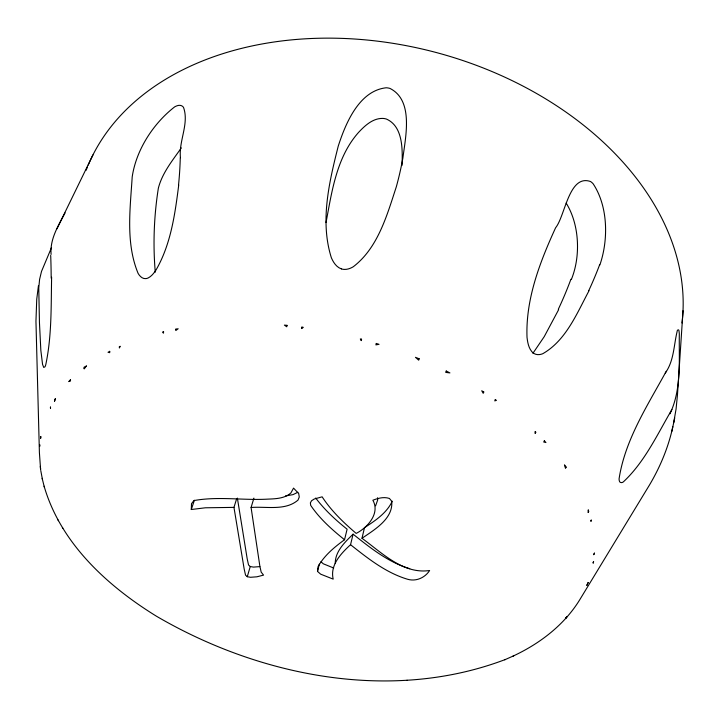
<?xml version="1.0" encoding="UTF-8"?>
<svg xmlns="http://www.w3.org/2000/svg" width="719" height="719" viewBox="0 0 719 719"><rect width="100%" height="100%" fill="white"/><g stroke="black" fill="none" stroke-linecap="round" stroke-linejoin="round"><path stroke-width="1.08" d="M233.963 507.38L205.355 507.794L191.29 509.51L191.497 503.704L193.95 500.568C218.297 496.146 243.453 500.532 268.034 499.112C275.934 498.806 284.616 498.501 290.871 493L293.541 488.12L298.691 493.522L299.266 497L298.008 500.1C285.344 511.047 266.488 506.257 251.084 507.488L259.847 566.096L261.186 572.144L263.549 575.11L256.89 576.809L250.5 577.285L247.273 576.71L245.547 575.155L244.19 569.106L233.963 507.38L236.551 499.067M670 413.245L669.982 413.784C681.729 389.024 678.898 360.641 679.32 333.895A8.772 0.926 90 0 0 679.051 331.405C679.14 328.844 677.046 329.563 677.019 331.917C673.721 345.803 673.964 360.974 665.255 373.08C646.902 406.451 624.874 440.558 619.077 478.854A8.925 2.903 -75.4 0 0 619.329 480.858C619.589 482.817 621.935 483.069 623.256 481.973C644.646 462.083 657.301 434.456 671.897 409.533M180.442 157.704C178.636 140.834 189.358 123.668 183.516 107.365C182.249 105.396 179.66 104.92 177.566 105.63A9.338 3.748 -39.4 0 0 174.645 106.879C153.174 123.596 136.152 149.912 132.197 176.937C130.202 208.798 125.537 243.139 138.12 273.409C139.693 276.132 142.389 279.008 145.858 278.613A9.446 6.031 -56.2 0 0 148.509 277.777C151.673 276.042 153.938 273.094 155.933 270.155C170.888 244.451 175.032 214.055 178.725 185.008M402.047 165.37C402.559 149.849 403.197 126.508 386.463 119.075A9.59 6.291 6.2 0 0 382.67 118.41C372.793 118.222 364.74 125.762 358.475 132.512C336.6 157.173 331.881 191.38 326.04 222.539M683.014 310.716L677.451 395.046L676.067 409.048L673.685 422.799M409.749 568.684C388.305 562.285 370.312 547.914 353.092 534.163L350.548 544.705C341.103 553.441 329.805 565.062 333.194 579.128L320.674 574.175L317.501 571.398L318.095 566.554C324.35 555.419 334.38 547.177 344.536 539.735L347.115 529.193C335.566 520.008 324.593 509.816 315.695 498.024M38.44 285.704L36.741 299.176L35.95 321.24L39.401 452.628L40.588 469.435L40.516 468.393M84.033 368.721L84.258 366.996M513.015 656.114C540.158 643.514 565.107 624.371 580.575 598.388L649.491 484.992C660.204 466.919 668.418 447.254 672.84 426.691M671.807 431.499L674.719 417.964M350.548 544.705C367.903 558.465 386.022 572.827 407.574 579.253C416.004 581.779 424.974 577.77 429.629 570.509C403.107 574.481 381.681 552.569 361.99 538.279L364.488 527.683C375.21 520.718 386.66 513.15 392.277 501.215M317.501 571.398L319.353 564.145M247.273 576.71L250.248 566.536L248.54 564.972L247.21 558.915L237.378 498.096M251.084 507.488L253.915 498.105M191.29 509.51L194.391 500.262M599.871 264.952C608.526 239.876 608.175 206.443 593.148 183.794A9.545 4.88 57.1 0 0 590.515 181.521C568.918 173.899 565.143 216.167 555.616 227.734C539.933 262.022 525.544 299.059 527.018 337.364C527.611 342.307 528.51 347.61 531.772 351.573A9.653 7.262 73.9 0 0 534.226 353.622C536.814 355.105 540.023 354.818 542.71 353.748C565.988 340.491 576.899 313.376 588.987 290.791M375.579 505.852L377.718 499.876L377.52 497.755M571.326 279.547C580.88 256.315 579.514 224.445 566.15 203.073M51.543 247.516L41.504 271.414L39.59 279.412L38.763 287.951L39.446 322.525L40.848 350.459L42.565 364.416L43.751 367.454L44.991 366.789A8.646 1.447 -82 0 0 45.746 364.785C51.849 336.097 51.031 306.357 51.615 277.192M56.954 228.831L92.94 154.927M558.663 309.61L544.211 336.681L532.941 353.272M65.061 212.941C58.185 225.82 49.8 239.175 51.094 254.427M181.323 147.916C172.497 160.472 162.215 173 158.36 188.162C153.992 215.862 152.877 244.19 155.277 272.142M666.315 371.292L665.255 373.08M353.092 534.163C345.012 542.054 335.153 551.302 335.243 563.417M361.99 538.279C374.392 529.759 393.599 518.597 391.684 501.161L389.437 498.456C383.937 496.595 378.095 498.186 372.873 500.217C380.297 513.384 367.58 527.62 356.184 533.408C343.529 522.587 331.261 510.85 322.139 496.829L314.248 499.013L311.552 500.757L310.374 502.878L310.698 505.385C319.721 518.767 332.016 529.678 344.536 539.735M297.864 492.272L293.01 494.627L285.488 495.966M44.111 486.206C60.603 543.124 107.068 585.661 155.996 615.94L156.374 616.174C259.514 676.471 391.244 702.867 505.475 659.458M504.729 659.79L513.797 655.773M259.829 566.617L253.456 567.102L250.248 566.536M406.81 680.327L407.287 680.309M333.697 568.019L323.307 563.804L320.935 561.728M341.417 268.888C336.429 267.207 333.373 262.417 331.387 257.833C319.82 221.416 329.167 182.051 338.254 146.101C345.578 123.425 359.087 90.747 386.148 87.781A9.787 6.291 6.2 0 1 390.022 88.446C413.865 100.498 405.552 136.781 402.883 158.027A428.236 365.288 -5.8 0 1 396.304 186.841C387.002 215.197 378.032 247.83 353.245 266.776C350.539 268.385 347.448 269.562 344.257 269.409A9.823 8.736 0.5 0 1 341.417 268.897M57.969 519.927L58.428 520.709M62.382 527.494L62.832 528.258M40.749 470.469L42.412 479.33M42.16 478.342L44.353 487.185M40.3 466.388L40.588 469.435M570.913 279.26A474.055 364.506 64.3 0 1 558.286 309.314M50.698 255.434A317.951 66.049 -81.2 0 1 51.184 278.172M86.181 170.232A308.703 219.933 14.9 0 1 87.385 167.141M88.239 165.091A308.703 219.933 14.9 0 1 436.047 52.469A308.703 219.933 14.9 0 1 681.989 323.002M599.628 264.781A485.334 367.858 63.8 0 1 588.762 290.62M180.271 157.785A363.67 222.45 -57.2 0 1 178.528 185.08M109.719 351.339L109.71 352.669L108.003 352.301L109.719 351.339M119.39 346.648L119.363 347.987L120.262 346.279L119.39 346.648M594.415 553.127L593.759 554.655L594.415 553.127M40.74 436.487L40.695 438.177L40.74 436.487M39.716 444.809L39.653 446.373L39.716 444.809M588.259 510.023L588.106 512.503L588.762 511.425L588.259 510.023M163.573 331.792L163.483 333.185L162.458 332.088L163.573 331.792M175.876 329.149L175.769 330.551L178.15 328.763L175.876 329.149M593.579 561.647L593.283 563.274L592.95 562.618L593.579 561.647M287.034 325.348L286.764 326.786L284.382 325.114L287.034 325.348M301.908 327.127L301.621 328.574L303.319 327.343L301.908 327.127M361.576 339.224L361.19 340.653L360.318 338.91L361.576 339.224M376.289 343.448L375.884 344.877L379.03 344.329L376.289 343.448M55.291 398.775L54.554 401.148L55.291 398.775M419.159 358.772L418.701 360.174L415.456 357.316L419.159 358.772M588.133 582.579L586.875 585.302L588.133 582.579M446.238 371.022L445.735 372.397L449.914 372.909L446.238 371.022M483.77 391.99L483.213 393.329L481.73 390.759L483.77 391.99M495.301 399.584L494.735 400.896L496.443 400.402L495.301 399.584M50.456 407.08L50.519 408.266L50.456 407.08M535.772 432.2L535.161 433.458L535.08 431.571L535.772 432.2M544.355 440.792L543.726 442.023L545.928 442.518L544.355 440.792M566.141 467.134L565.494 468.312L564.469 464.887L566.141 467.134M591.225 520.125L590.569 521.185L591.422 521.095L591.225 520.125M566.284 617.486L565.709 618.34L567.066 616.569L566.284 617.486M86.37 365.98L84.321 368.766L84.303 367.481L86.37 365.98M70.462 379.74L68.763 381.591L70.498 380.989L70.462 379.74"/></g></svg>
